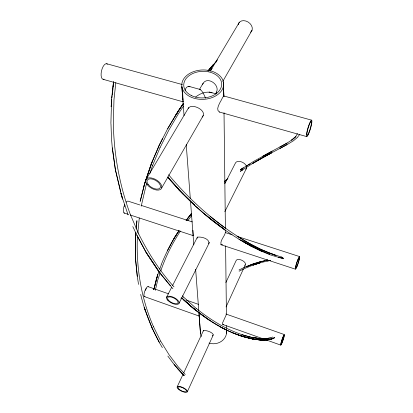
<?xml version="1.0" encoding="UTF-8"?>
<svg xmlns="http://www.w3.org/2000/svg" width="413" height="413" viewBox="0 0 413 413"><rect width="100%" height="100%" fill="white"/><g stroke="black" fill="none" stroke-linecap="round" stroke-linejoin="round"><path stroke-width="0.62" d="M110.901 123.358L111.608 98.79L113.456 82.233M182.691 93.519L183.145 101.753M135.433 239.581L135.81 232.787M192.948 230.294L193.222 235.647L193.521 235.173M135.831 232.72L135.376 239.292L135.624 260.489L137.271 276.4M197.125 238.316L197.409 237.186C201.188 236.432 210.088 238.714 208.761 243.732M111.696 99.259L111.164 106.73L111.732 100.989M137.534 236.706L137.297 239.679C136.404 269.343 141.561 299.219 153.388 326.492M137.828 232.968L139.274 218.012M136.14 229.06L136.915 220.366M136.254 228.281L136.909 221.306M112.367 94.608L112.553 92.693M112.744 90.777L112.935 88.862M113.121 86.952L113.374 84.397M113.503 83.121L113.627 81.846M203.423 330.973L203.671 330.292C206.954 330.627 211.399 331.696 213.335 334.545L212.411 335.924M111.83 98.005L112.099 95.501M112.233 94.247L113.58 81.707M115.821 82.615L113.978 99.631L113.327 123.704C113.993 154.529 119.465 185.215 130.198 214.146L138.737 234.037M141.22 206.164L146.45 183.857M155.309 290.329L157.756 280.045L160.115 272.957M140.291 201.131L144.849 182.654L151.122 164.178L158.84 146.486M153.822 289.523L156.341 279.105L158.814 271.646M140.09 201.43L144.726 183.542M153.827 289.663L157.714 274.676L153.889 289.57M185.076 90.364C185.422 88.212 187.569 85.424 189.949 86.782M188.411 108.433C191.198 102.45 208.302 110.736 202.174 117.06M160.703 271.186C165.427 256.989 172.231 243.479 180.496 231.017M149.904 173.491L152.542 165.567M143.838 186.309L152.005 162.051L144.901 182.99M159.692 269.224L161.23 264.986M202.437 84.789C206.128 74.81 220.996 84.871 216.206 92.579M152.495 165.675L160.007 147.673M161.194 264.748C166.057 252.849 171.839 241.249 179.134 230.645L173.945 238.554M151.168 164.069L158.793 146.119L162.567 138.541M187.285 391.865A5.643 1.946 25.5 0 0 180.631 386.682A5.643 1.946 25.5 0 0 178.788 389.531A5.643 1.946 25.5 0 0 187.285 391.865L213.216 335.072M226.05 306.973L243.433 268.915M243.969 267.748L245.301 264.821M177.172 386.873L183.16 374.049M183.702 372.882L203.573 330.333M225.885 282.533L236.231 260.381A5.054 2.571 24.8 0 1 242.627 260.655A5.054 2.571 24.8 0 1 244.816 265.316M179.01 303.374L209.551 242.24M224.822 211.673L246.432 168.421M159.97 147.782L168.7 130.384L178.545 113.56L183.393 106.286M158.793 146.119L167.786 128.469L177.848 111.639L167.755 128.582M166.547 297.257L171.555 287.505M172.438 285.786L197.455 237.041M224.832 183.713L235.425 163.068A6.118 3.738 26.9 0 1 241.001 161.731A6.118 3.738 26.9 0 1 246.484 166.362M167.301 250.82L174.425 237.635L178.865 230.784M215.762 93.689L216.717 92.022M222.762 81.454L252.033 30.273M161.705 187.905L203.31 115.428M299.564 134.664L297.923 136.651M297.427 133.652L295.584 136.791L291.748 140.115L295.935 136.398L291.945 139.919L292.192 139.749L286.591 143.352L286.849 143.197L271.909 151.261M199.562 89.249L203.175 83.168M210.387 71.026L239.241 22.452M146.362 179.015L188.731 107.514M177.884 112.037L175.231 115.986L177.342 112.847M178.401 111.278L179.454 109.708M179.665 109.383L182.267 105.522M182.52 105.139L183.238 104.081M177.91 111.479L183.248 103.617M177.869 111.525L183.222 103.637M297.871 137.08L293.436 140.766L287.51 144.369L262.74 157.565L271.599 152.8L252.844 163.29L262.4 157.766L252.71 163.378L240.996 170.874M187.827 220.619L191.637 215.55M186.103 220.444L191.565 213.294M186.082 220.506L191.549 213.356M186.351 220.186L191.57 213.64M211.952 68.455L209.912 70.938L211.972 68.429M208.044 70.891L217.553 59.849M208.209 70.933L213.325 64.789M208.054 70.866L213.289 64.598M210.057 68.981L211.311 67.546M212.566 66.111L213.407 65.156M215.498 62.761L216.335 61.805M210.434 68.558L211.265 67.613M195.55 97.096C200.011 93.488 206.397 90.808 212.076 92.879M224.646 182.902L225.637 182.128M224.398 181.395L227.945 178.679M224.93 181.204L226.458 180.083M241.084 169.506L243.195 168.05M240.366 169.789L253.314 161.581L272.121 151.153L262.818 156.181M240.557 169.676L243.092 167.936M246.375 166.32L247.433 165.649M248.492 164.978L250.077 163.971M279.838 147.08L287.123 143.089M279.968 148.427L286.978 144.633M239.117 271.191L244.749 268.435L252.849 265.156L260.412 262.694L252.952 265.115L260.536 262.663L270.386 260.402M239.024 269.957L245.348 266.948L253.613 263.721L267.603 259.829M245.972 266.974L253.737 263.783L261.481 261.414M274.722 337.741L271.826 339.047L266.793 339.971L260.113 340.007L252.1 338.944L260.226 340.018L266.793 339.971M274.268 337.803C269.978 340.069 265.032 340.105 260.298 339.976L266.896 339.703M199.273 316.069L199.056 313.142M274.351 337.751L270.551 339.269L271.919 338.99L266.875 339.92M196.134 308.366C212.416 321.366 230.769 332.501 251.249 337.266L259.111 338.49L265.549 338.639L270.484 337.917L272.761 337.013M222.617 244.713L221.032 244.682C219.68 239.514 226.525 235.173 225.415 230.139M248.094 265.987L253.164 264.217M258.667 262.312L260.438 261.873M261.615 261.584L265.156 260.711M266.333 260.417L267.516 260.128M223.536 324.448L222.462 324.179L222.442 323.178L226.422 314.396L225.606 245.874M270.469 260.376L267.572 260.892L270.567 260.36M270.484 337.917L265.673 338.634L259.111 338.49L251.249 337.266M265.673 338.634L259.219 338.5L251.341 337.287L242.147 334.778M199.587 89.44L200.078 89.451C202.959 91.474 204.13 95.114 205.566 98.18M260.113 340.007L260.226 340.018C230.459 336.889 204.507 319.073 183.052 299.265L195.814 310.473L183 299.224M225.916 329.693L220.759 327.137C233.061 333.57 246.37 338.691 260.314 339.754M282.187 258.249L283.354 258.383M283.189 258.755L270.148 254.811L261.517 251.243L251.202 246.205L238.941 239.22M282.471 257.402L281.31 257.129L282.895 257.511M278.455 257.154L282.11 258.022M282.791 257.48L269.586 253.169L261.021 249.473M242.746 336.564L252.193 338.965M252.823 338.944L240.345 335.661L242.865 336.569L232.297 332.692M106.637 63.731L182.401 84.588M188.524 86.271L200.413 89.544M209.107 91.939L216.288 93.911M223.392 95.868L311.583 120.142M103.131 79.317L183.233 101.856M219.251 111.99L306.807 136.626M282.218 257.944L283.364 258.285M139.816 204.936L128.195 201.183A6.247 2.225 -72 0 0 126.171 202.21M141.04 205.333L192.412 221.936M225.291 232.56L232.044 234.744M236.959 236.334L299.585 256.576A6.639 0.769 -71.9 0 1 296.983 266.514A6.639 0.769 -71.9 0 1 295.909 265.513A6.639 0.769 -71.9 0 1 299.585 256.576M124.143 212.994L128.422 214.399M130.26 214.997L193.263 235.663M220.785 244.692L295.409 269.168M147.993 286.601L154.08 288.739M155.298 289.167L168.685 293.875M180.853 298.16L182.68 298.8M186.33 300.086L198.498 304.366M225.88 313.999L284.299 334.551M144.576 296.648L199.066 316.038M222.674 324.437L262.632 338.655M265.657 339.734L280.794 345.118M269.374 253.076L276.044 255.539L260.835 249.354L250.366 244.026C218.988 226.417 191.586 202.231 168.561 174.699M219.494 112.057C215.767 110.101 218.782 104.974 220.083 102.254C220.645 101.877 223.572 94.649 223.831 96.559L223.531 85.976A20.986 14.703 -2.5 0 0 194.492 71.32A20.986 14.703 -2.5 0 0 190.114 96.704A20.986 14.703 -2.5 0 0 223.531 85.976L223.825 96.699L223.479 82.135M269.637 254.227L251.372 246.122L242.385 240.991L251.383 245.776M251.068 246.133L261.682 251.3M261.894 251.207L242.385 240.991M250.366 244.026L260.675 249.302M251.202 246.205C219.246 228.983 191.302 204.879 167.786 177.353M181.606 297.613L182.969 298.94C194.28 309.838 206.949 319.373 220.754 326.884M238.502 237.052L250.5 244.098M193.392 308.408L210.062 320.689M210.522 219.153L225.431 230.361M224.564 229.499L204.662 214.089M210.367 216.572L224.946 227.878M210.527 219.081L194.688 205.442L178.302 189.273L194.657 205.024M183.62 297.148L196.165 308.403M174.002 286.88C159.671 271.088 148.226 252.895 138.67 233.887M182.35 295.785L183.671 297.19M177.177 368.272L184.079 375.691M172.871 288.713L158.277 270.907L147.018 253.98L136.884 235.369M184.053 375.582L174.152 364.545L167.833 356.073M185.241 374.498L178.091 366.682L168.974 354.612L160.652 341.138M174.152 364.545L184.059 375.525M168.112 177.394L170.239 179.763M171.09 180.708L183.429 194.42M167.663 176.95L178.261 188.829M132.805 226.587L136.822 235.028L145.624 251.6L160.445 273.757L170.337 285.724M145.624 251.6L160.445 273.757M162.355 347.632L159.31 342.449L151.824 327.524M140.688 294.448C144.653 311.134 151.034 327.199 159.273 342.232M153.337 326.394L160.698 341.226M152.206 328.397L144.152 307.184L145.562 311.464M128.076 214.889L121.03 193.826L115.366 169.66L112.253 147.462L111.505 138.706L110.983 123.802M120.952 193.444L122.568 199.118L121.035 192.85M112.336 147.88L115.366 169.66L120.73 191.596M115.366 169.66L115.717 171.297M138.546 284.402L137.322 276.664L135.505 258.032M182.835 99.528L181.865 86.72L184.048 115.65M186.232 144.581L190.305 198.581M190.501 201.121L193.8 244.868M195.643 269.297L198.798 311.087M198.89 312.274L200.496 333.585L199.133 315.486M224.022 112.723L225.405 228.848M226.494 325.707L226.51 328.242M226.515 329.507L226.536 333.306M135.536 235.89L135.624 260.489M226.494 330.24A13.118 11.74 -2.5 0 1 209.004 343.1M201.363 336.554A13.118 11.74 -2.5 0 1 200.408 331.742M104.05 79.193A7.992 3.392 -76.9 0 1 101.51 70.891A7.992 3.392 -76.9 0 1 107.432 64.175M238.301 24.744A7.558 5.668 33.9 0 1 248.089 22.028A7.558 5.668 33.9 0 1 250.567 32.235M124.38 206.438A5.25 1.869 -72 0 1 124.881 205.173M124.741 213.025A6.247 2.225 -72 0 1 123.286 210.594A6.247 2.225 -72 0 1 124.726 204.616M246.654 167.451A6.118 3.738 26.9 0 1 245.833 169.206M145.376 290.349A4.466 1.306 -70.2 0 1 146.367 288.501M145.046 296.524A5.317 1.554 -70.2 0 1 144.7 291.408A5.317 1.554 -70.2 0 1 148.339 286.834M209.221 69.936L208.384 70.891L209.19 69.978M242.472 169.826L240.407 171.266L242.472 169.826M191.291 95.501A18.983 13.299 -2.5 0 0 221.544 85.827A18.983 13.299 -2.5 0 0 195.297 72.538A18.983 13.299 -2.5 0 0 191.291 95.501M308.542 133.358A7.212 1.094 -73.5 0 0 311.417 121.732A7.212 1.094 -73.5 0 0 307.587 130.08A7.212 1.094 -73.5 0 0 308.542 133.358M308.413 134.308A8.585 1.301 -73.5 0 0 311.841 120.462A8.585 1.301 -73.5 0 0 307.287 130.384A8.585 1.301 -73.5 0 0 308.413 134.308M148.184 184.456A7.501 4.058 30.4 0 0 159.898 188.199A7.501 4.058 30.4 0 0 153.151 179.288A7.501 4.058 30.4 0 0 148.184 184.456M147.126 184.523A8.931 4.827 30.4 0 0 161.07 188.994A8.931 4.827 30.4 0 0 153.053 178.385A8.931 4.827 30.4 0 0 147.126 184.523M297.004 266.096A5.575 0.645 -71.9 0 0 299.188 257.758A5.575 0.645 -71.9 0 0 296.095 265.275A5.575 0.645 -71.9 0 0 297.004 266.096M168.359 300.106A5.834 2.535 26.8 0 0 177.569 303.395A5.834 2.535 26.8 0 0 172.438 297.396A5.834 2.535 26.8 0 0 168.359 300.106M167.513 300.06A6.944 3.015 26.8 0 0 178.478 303.983A6.944 3.015 26.8 0 0 172.381 296.839A6.944 3.015 26.8 0 0 167.513 300.06M179.34 389.511A4.739 1.637 25.5 0 0 186.475 391.462A4.739 1.637 25.5 0 0 180.884 387.11A4.739 1.637 25.5 0 0 179.34 389.511M281.878 342.914A4.688 0.475 -71.3 0 0 284.103 335.521A4.688 0.475 -71.3 0 0 281.645 341.066A4.688 0.475 -71.3 0 0 281.878 342.914M281.743 343.508A5.581 0.568 -71.3 0 0 284.397 334.706A5.581 0.568 -71.3 0 0 281.475 341.293A5.581 0.568 -71.3 0 0 281.743 343.508"/></g></svg>
